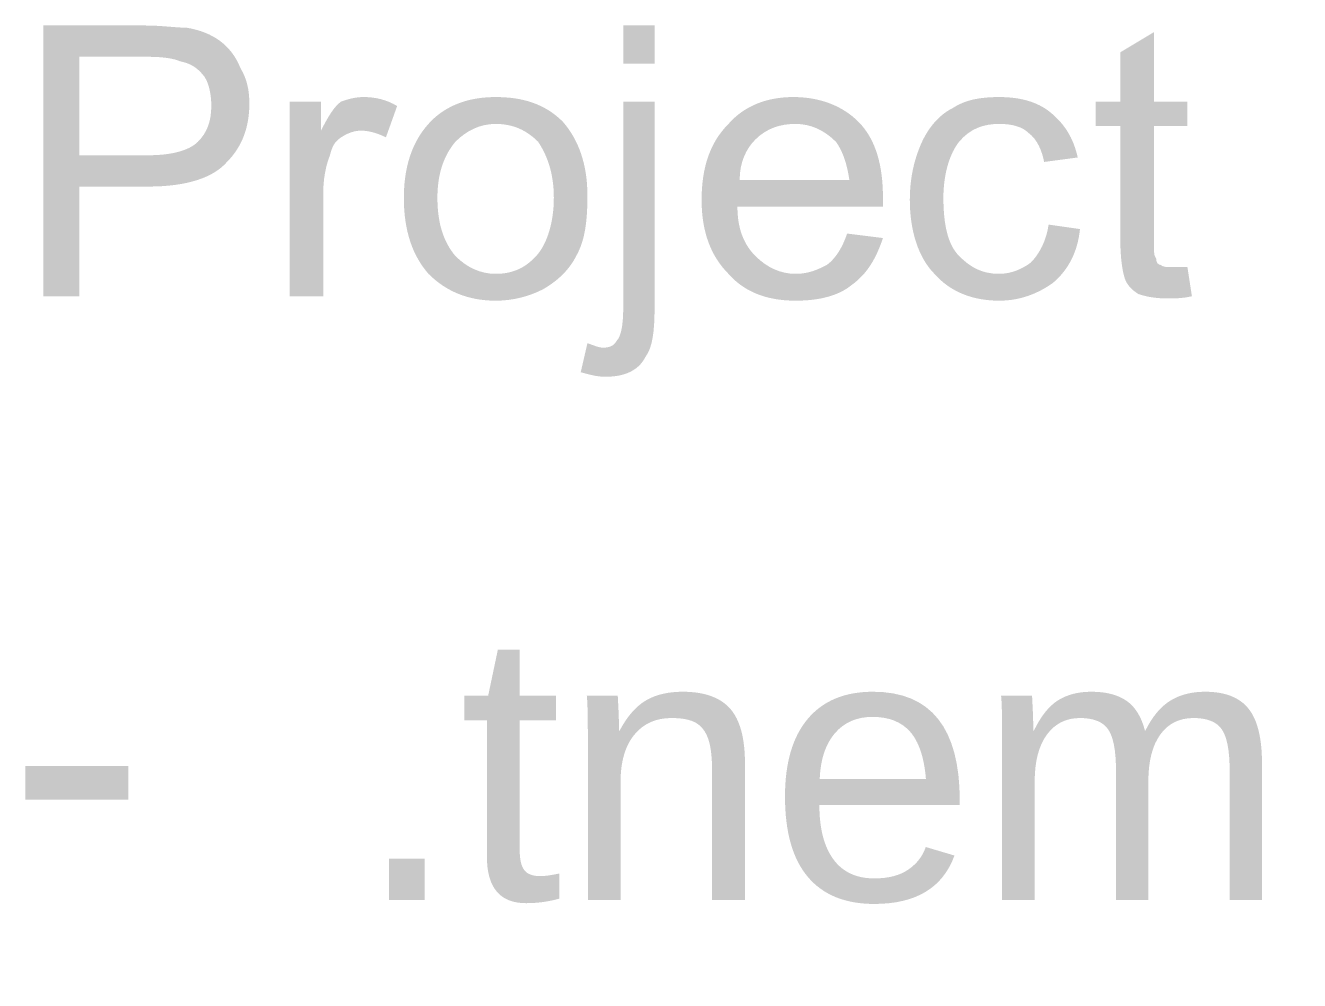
# Paper-space layout 'Layout1' of a CAD drawing. Header units: millimetres. Extents: x 25 to 207, y 70 to 253.
# Drawn here: x 50.83 to 60.25, y 186.05 to 193.11 of the extents above; entities that cross this region are included whole.
import ezdxf

# ---------------------------------------------------------------- set-up
doc = ezdxf.new("R2010")
doc.units = ezdxf.units.MM
doc.header["$MEASUREMENT"] = 0
doc.layers.get('0').update_dxf_attribs({"linetype": 'CONTINUOUS'})
doc.styles.add('Arial$001', font='arial.ttf', dxfattribs={"height": 2.376})

psp = doc.layouts.get("Layout1")

# ---------------------------------------------------------------- hatches: boundary and pattern name
at = {"true_color": 0x000007}
h = psp.add_hatch(color=0, dxfattribs=at)
edge = h.paths.add_edge_path()
edge.add_line((50.964, 191.1109), (50.964, 193.1137))
edge.add_line((50.964, 193.1137), (51.7089, 193.1137))
edge.add_spline(control_points=[(51.7089, 193.1137), (51.8413, 193.1137), (51.9406, 193.0972), (52.0234, 193.0972), (52.0234, 193.0972), (52.1227, 193.0806), (52.2054, 193.0475), (52.2716, 192.9979), (52.2716, 192.9979), (52.3378, 192.9482), (52.3875, 192.882), (52.4206, 192.7992), (52.4206, 192.7992), (52.4703, 192.7165), (52.4868, 192.6337), (52.4868, 192.5344), (52.4868, 192.5344), (52.4868, 192.3689), (52.4372, 192.2199), (52.3213, 192.1041), (52.3213, 192.1041), (52.222, 191.9882), (52.0234, 191.922), (51.742, 191.922)], knot_values=[0, 0, 0, 0, 0.041667, 0.041667, 0.041667, 0.041667, 0.083333, 0.083333, 0.083333, 0.083333, 0.125, 0.125, 0.125, 0.125, 0.166667, 0.166667, 0.166667, 0.166667, 0.208333, 0.208333, 0.208333, 0.208333, 1, 1, 1, 1], degree=3, periodic=0)
edge.add_line((51.742, 191.922), (51.2289, 191.922))
edge.add_line((51.2289, 191.922), (51.2289, 191.1109))
edge.add_line((51.2289, 191.1109), (50.964, 191.1109))
edge = h.paths.add_edge_path()
edge.add_line((51.2289, 192.1537), (51.742, 192.1537))
edge.add_spline(control_points=[(51.742, 192.1537), (51.9075, 192.1537), (52.0399, 192.1868), (52.1061, 192.253), (52.1061, 192.253), (52.1723, 192.3192), (52.2054, 192.402), (52.2054, 192.5179), (52.2054, 192.5179), (52.2054, 192.6006), (52.1889, 192.6834), (52.1558, 192.733), (52.1558, 192.733), (52.1061, 192.7992), (52.0565, 192.8323), (51.9737, 192.8489), (51.9737, 192.8489), (51.9406, 192.8655), (51.8578, 192.882), (51.742, 192.882)], knot_values=[0, 0, 0, 0, 0.05, 0.05, 0.05, 0.05, 0.1, 0.1, 0.1, 0.1, 0.15, 0.15, 0.15, 0.15, 0.2, 0.2, 0.2, 0.2, 1, 1, 1, 1], degree=3, periodic=0)
edge.add_line((51.742, 192.882), (51.2289, 192.882))
edge.add_line((51.2289, 192.882), (51.2289, 192.1537))
edge = h.paths.add_edge_path()
edge.add_line((52.7848, 191.1109), (52.7848, 192.551))
edge.add_line((52.7848, 192.551), (53.0165, 192.551))
edge.add_line((53.0165, 192.551), (53.0165, 192.3358))
edge.add_spline(control_points=[(53.0165, 192.3358), (53.0661, 192.4351), (53.1158, 192.5179), (53.1655, 192.551), (53.1655, 192.551), (53.2151, 192.5675), (53.2648, 192.5841), (53.331, 192.5841), (53.331, 192.5841), (53.4137, 192.5841), (53.4965, 192.5675), (53.5793, 192.5179)], knot_values=[0, 0, 0, 0, 0.083333, 0.083333, 0.083333, 0.083333, 0.166667, 0.166667, 0.166667, 0.166667, 1, 1, 1, 1], degree=3, periodic=0)
edge.add_line((53.5793, 192.5179), (53.4965, 192.2861))
edge.add_spline(control_points=[(53.4965, 192.2861), (53.4303, 192.3192), (53.3641, 192.3358), (53.3144, 192.3358), (53.3144, 192.3358), (53.2648, 192.3358), (53.2151, 192.3192), (53.1655, 192.2861), (53.1655, 192.2861), (53.1158, 192.253), (53.0992, 192.2199), (53.0827, 192.1537), (53.0827, 192.1537), (53.0496, 192.0709), (53.033, 191.9716), (53.033, 191.8723)], knot_values=[0, 0, 0, 0, 0.0625, 0.0625, 0.0625, 0.0625, 0.125, 0.125, 0.125, 0.125, 0.1875, 0.1875, 0.1875, 0.1875, 1, 1, 1, 1], degree=3, periodic=0)
edge.add_line((53.033, 191.8723), (53.033, 191.1109))
edge.add_line((53.033, 191.1109), (52.7848, 191.1109))
edge = h.paths.add_edge_path()
edge.add_spline(control_points=[(53.6289, 191.8392), (53.6289, 192.1041), (53.7117, 192.3027), (53.8606, 192.4351), (53.8606, 192.4351), (53.9765, 192.5344), (54.1255, 192.5841), (54.3075, 192.5841), (54.3075, 192.5841), (54.5062, 192.5841), (54.6717, 192.5344), (54.8041, 192.402), (54.8041, 192.402), (54.92, 192.2696), (54.9862, 192.0875), (54.9862, 191.8558), (54.9862, 191.8558), (54.9862, 191.6737), (54.9696, 191.5247), (54.9034, 191.4089), (54.9034, 191.4089), (54.8538, 191.3095), (54.771, 191.2268), (54.6551, 191.1606), (54.6551, 191.1606), (54.5558, 191.1109), (54.44, 191.0778), (54.3075, 191.0778), (54.3075, 191.0778), (54.1089, 191.0778), (53.9434, 191.144), (53.811, 191.2764), (53.811, 191.2764), (53.6951, 191.4089), (53.6289, 191.5909), (53.6289, 191.8392)], knot_values=[0, 0, 0, 0, 0.027778, 0.027778, 0.027778, 0.027778, 0.055556, 0.055556, 0.055556, 0.055556, 0.083333, 0.083333, 0.083333, 0.083333, 0.111111, 0.111111, 0.111111, 0.111111, 0.138889, 0.138889, 0.138889, 0.138889, 0.166667, 0.166667, 0.166667, 0.166667, 0.194444, 0.194444, 0.194444, 0.194444, 0.222222, 0.222222, 0.222222, 0.222222, 1, 1, 1, 1], degree=3, periodic=0)
edge = h.paths.add_edge_path()
edge.add_spline(control_points=[(53.8772, 191.8392), (53.8772, 191.6406), (53.9268, 191.5082), (54.0096, 191.4089), (54.0096, 191.4089), (54.0924, 191.3261), (54.1917, 191.2764), (54.3075, 191.2764), (54.3075, 191.2764), (54.44, 191.2764), (54.5393, 191.3261), (54.622, 191.4254), (54.622, 191.4254), (54.6882, 191.5082), (54.7379, 191.6571), (54.7379, 191.8392), (54.7379, 191.8392), (54.7379, 192.0213), (54.6882, 192.1537), (54.622, 192.253), (54.622, 192.253), (54.5393, 192.3358), (54.44, 192.3854), (54.3075, 192.3854), (54.3075, 192.3854), (54.1917, 192.3854), (54.0924, 192.3358), (54.0096, 192.253), (54.0096, 192.253), (53.9268, 192.1537), (53.8772, 192.0213), (53.8772, 191.8392)], knot_values=[0, 0, 0, 0, 0.03125, 0.03125, 0.03125, 0.03125, 0.0625, 0.0625, 0.0625, 0.0625, 0.09375, 0.09375, 0.09375, 0.09375, 0.125, 0.125, 0.125, 0.125, 0.15625, 0.15625, 0.15625, 0.15625, 0.1875, 0.1875, 0.1875, 0.1875, 0.21875, 0.21875, 0.21875, 0.21875, 1, 1, 1, 1], degree=3, periodic=0)
h.paths.add_polyline_path([(55.251, 192.8323), (55.251, 193.1137), (55.4827, 193.1137), (55.4827, 192.8323)])
edge = h.paths.add_edge_path()
edge.add_line((54.9365, 190.5482), (54.9862, 190.7633))
edge.add_spline(control_points=[(54.9862, 190.7633), (55.0358, 190.7468), (55.0689, 190.7302), (55.102, 190.7302), (55.102, 190.7302), (55.1517, 190.7302), (55.1848, 190.7468), (55.2014, 190.7799), (55.2014, 190.7799), (55.2345, 190.813), (55.251, 190.8957), (55.251, 191.0282)], knot_values=[0, 0, 0, 0, 0.083333, 0.083333, 0.083333, 0.083333, 0.166667, 0.166667, 0.166667, 0.166667, 1, 1, 1, 1], degree=3, periodic=0)
edge.add_line((55.251, 191.0282), (55.251, 192.551))
edge.add_line((55.251, 192.551), (55.4827, 192.551))
edge.add_line((55.4827, 192.551), (55.4827, 191.0282))
edge.add_spline(control_points=[(55.4827, 191.0282), (55.4827, 190.8461), (55.4662, 190.7302), (55.4165, 190.664), (55.4165, 190.664), (55.3669, 190.5647), (55.2676, 190.515), (55.1186, 190.515), (55.1186, 190.515), (55.0524, 190.515), (55.0027, 190.5316), (54.9365, 190.5482)], knot_values=[0, 0, 0, 0, 0.083333, 0.083333, 0.083333, 0.083333, 0.166667, 0.166667, 0.166667, 0.166667, 1, 1, 1, 1], degree=3, periodic=0)
edge = h.paths.add_edge_path()
edge.add_line((56.9062, 191.5744), (57.1711, 191.5413))
edge.add_spline(control_points=[(57.1711, 191.5413), (57.1214, 191.3923), (57.0552, 191.2764), (56.9393, 191.1937), (56.9393, 191.1937), (56.84, 191.1109), (56.6911, 191.0778), (56.5255, 191.0778), (56.5255, 191.0778), (56.3104, 191.0778), (56.1448, 191.144), (56.029, 191.2764), (56.029, 191.2764), (55.8966, 191.4089), (55.8303, 191.5909), (55.8303, 191.8227), (55.8303, 191.8227), (55.8303, 192.0709), (55.8966, 192.253), (56.029, 192.3854), (56.029, 192.3854), (56.1448, 192.5179), (56.3104, 192.5841), (56.509, 192.5841), (56.509, 192.5841), (56.7076, 192.5841), (56.8731, 192.5179), (56.989, 192.402), (56.989, 192.402), (57.1214, 192.2696), (57.1711, 192.0709), (57.1711, 191.8392), (57.1711, 191.8392), (57.1711, 191.8227), (57.1711, 191.8061), (57.1711, 191.773)], knot_values=[0, 0, 0, 0, 0.027778, 0.027778, 0.027778, 0.027778, 0.055556, 0.055556, 0.055556, 0.055556, 0.083333, 0.083333, 0.083333, 0.083333, 0.111111, 0.111111, 0.111111, 0.111111, 0.138889, 0.138889, 0.138889, 0.138889, 0.166667, 0.166667, 0.166667, 0.166667, 0.194444, 0.194444, 0.194444, 0.194444, 0.222222, 0.222222, 0.222222, 0.222222, 1, 1, 1, 1], degree=3, periodic=0)
edge.add_line((57.1711, 191.773), (56.0952, 191.773))
edge.add_spline(control_points=[(56.0952, 191.773), (56.0952, 191.6075), (56.1448, 191.4916), (56.2276, 191.4089), (56.2276, 191.4089), (56.3104, 191.3261), (56.4097, 191.2764), (56.5255, 191.2764), (56.5255, 191.2764), (56.6248, 191.2764), (56.6911, 191.3095), (56.7573, 191.3427), (56.7573, 191.3427), (56.8235, 191.3923), (56.8731, 191.4751), (56.9062, 191.5744)], knot_values=[0, 0, 0, 0, 0.0625, 0.0625, 0.0625, 0.0625, 0.125, 0.125, 0.125, 0.125, 0.1875, 0.1875, 0.1875, 0.1875, 1, 1, 1, 1], degree=3, periodic=0)
edge = h.paths.add_edge_path()
edge.add_line((56.1117, 191.9716), (56.9228, 191.9716))
edge.add_spline(control_points=[(56.9228, 191.9716), (56.9062, 192.0875), (56.8731, 192.1868), (56.8235, 192.253), (56.8235, 192.253), (56.7407, 192.3358), (56.6414, 192.3854), (56.5255, 192.3854), (56.5255, 192.3854), (56.4097, 192.3854), (56.3104, 192.3523), (56.2276, 192.2696), (56.2276, 192.2696), (56.1614, 192.2034), (56.1117, 192.1041), (56.1117, 191.9716)], knot_values=[0, 0, 0, 0, 0.0625, 0.0625, 0.0625, 0.0625, 0.125, 0.125, 0.125, 0.125, 0.1875, 0.1875, 0.1875, 0.1875, 1, 1, 1, 1], degree=3, periodic=0)
edge = h.paths.add_edge_path()
edge.add_line((58.3959, 191.6406), (58.6277, 191.6075))
edge.add_spline(control_points=[(58.6277, 191.6075), (58.6111, 191.442), (58.5449, 191.3095), (58.429, 191.2102), (58.429, 191.2102), (58.3132, 191.1275), (58.1807, 191.0778), (58.0318, 191.0778), (58.0318, 191.0778), (57.8332, 191.0778), (57.6676, 191.144), (57.5518, 191.2764), (57.5518, 191.2764), (57.4359, 191.3923), (57.3697, 191.5909), (57.3697, 191.8227), (57.3697, 191.8227), (57.3697, 191.9882), (57.4028, 192.1206), (57.4525, 192.2365), (57.4525, 192.2365), (57.5021, 192.3523), (57.5849, 192.4516), (57.6842, 192.5013), (57.6842, 192.5013), (57.7835, 192.5675), (57.8994, 192.5841), (58.0318, 192.5841), (58.0318, 192.5841), (58.1807, 192.5841), (58.3132, 192.551), (58.4125, 192.4682), (58.4125, 192.4682), (58.5118, 192.3854), (58.578, 192.2861), (58.6111, 192.1372)], knot_values=[0, 0, 0, 0, 0.027778, 0.027778, 0.027778, 0.027778, 0.055556, 0.055556, 0.055556, 0.055556, 0.083333, 0.083333, 0.083333, 0.083333, 0.111111, 0.111111, 0.111111, 0.111111, 0.138889, 0.138889, 0.138889, 0.138889, 0.166667, 0.166667, 0.166667, 0.166667, 0.194444, 0.194444, 0.194444, 0.194444, 0.222222, 0.222222, 0.222222, 0.222222, 1, 1, 1, 1], degree=3, periodic=0)
edge.add_line((58.6111, 192.1372), (58.3628, 192.1041))
edge.add_spline(control_points=[(58.3628, 192.1041), (58.3463, 192.1868), (58.3132, 192.2696), (58.247, 192.3192), (58.247, 192.3192), (58.1973, 192.3689), (58.1145, 192.3854), (58.0318, 192.3854), (58.0318, 192.3854), (57.9159, 192.3854), (57.8166, 192.3523), (57.7338, 192.253), (57.7338, 192.253), (57.6676, 192.1703), (57.618, 192.0213), (57.618, 191.8392), (57.618, 191.8392), (57.618, 191.6406), (57.6511, 191.4916), (57.7338, 191.4089), (57.7338, 191.4089), (57.8166, 191.3261), (57.8994, 191.2764), (58.0318, 191.2764), (58.0318, 191.2764), (58.1145, 191.2764), (58.1973, 191.3095), (58.2635, 191.3592), (58.2635, 191.3592), (58.3297, 191.4254), (58.3794, 191.5247), (58.3959, 191.6406)], knot_values=[0, 0, 0, 0, 0.03125, 0.03125, 0.03125, 0.03125, 0.0625, 0.0625, 0.0625, 0.0625, 0.09375, 0.09375, 0.09375, 0.09375, 0.125, 0.125, 0.125, 0.125, 0.15625, 0.15625, 0.15625, 0.15625, 0.1875, 0.1875, 0.1875, 0.1875, 0.21875, 0.21875, 0.21875, 0.21875, 1, 1, 1, 1], degree=3, periodic=0)
edge = h.paths.add_edge_path()
edge.add_line((59.4222, 191.3261), (59.4553, 191.1109))
edge.add_spline(control_points=[(59.4553, 191.1109), (59.3891, 191.0944), (59.3228, 191.0944), (59.2732, 191.0944), (59.2732, 191.0944), (59.1739, 191.0944), (59.1077, 191.1109), (59.058, 191.1275), (59.058, 191.1275), (59.0084, 191.1606), (58.9752, 191.1937), (58.9587, 191.2433), (58.9587, 191.2433), (58.9421, 191.293), (58.9256, 191.3923), (58.9256, 191.5413)], knot_values=[0, 0, 0, 0, 0.0625, 0.0625, 0.0625, 0.0625, 0.125, 0.125, 0.125, 0.125, 0.1875, 0.1875, 0.1875, 0.1875, 1, 1, 1, 1], degree=3, periodic=0)
edge.add_line((58.9256, 191.5413), (58.9256, 192.3689))
edge.add_line((58.9256, 192.3689), (58.7435, 192.3689))
edge.add_line((58.7435, 192.3689), (58.7435, 192.551))
edge.add_line((58.7435, 192.551), (58.9256, 192.551))
edge.add_line((58.9256, 192.551), (58.9256, 192.9151))
edge.add_line((58.9256, 192.9151), (59.1739, 193.0641))
edge.add_line((59.1739, 193.0641), (59.1739, 192.551))
edge.add_line((59.1739, 192.551), (59.4222, 192.551))
edge.add_line((59.4222, 192.551), (59.4222, 192.3689))
edge.add_line((59.4222, 192.3689), (59.1739, 192.3689))
edge.add_line((59.1739, 192.3689), (59.1739, 191.5247))
edge.add_spline(control_points=[(59.1739, 191.5247), (59.1739, 191.442), (59.1739, 191.4089), (59.1904, 191.3923), (59.1904, 191.3923), (59.1904, 191.3592), (59.207, 191.3427), (59.2235, 191.3427), (59.2235, 191.3427), (59.2401, 191.3261), (59.2732, 191.3261), (59.3063, 191.3261), (59.3063, 191.3261), (59.3394, 191.3261), (59.3725, 191.3261), (59.4222, 191.3261)], knot_values=[0, 0, 0, 0, 0.0625, 0.0625, 0.0625, 0.0625, 0.125, 0.125, 0.125, 0.125, 0.1875, 0.1875, 0.1875, 0.1875, 1, 1, 1, 1], degree=3, periodic=0)
psp.add_hatch(color=0, dxfattribs=at).paths.add_polyline_path([(50.8316, 187.3867), (50.8316, 187.635), (51.593, 187.635), (51.593, 187.3867)])

# ---------------------------------------------------------------- texts
at = {"color": 0, "true_color": 0x000007, "style": 'Arial$001'}
psp.add_text(' .tnempiuqe tsilaiceps dna tnalp ,sloot fo egnar tsediw eht htiw ,redivorp erih tsegral s’KU ehT -', height=1.971303, dxfattribs=at).set_placement((52.5034, 186.6432))

doc.saveas('drawing.dxf')
